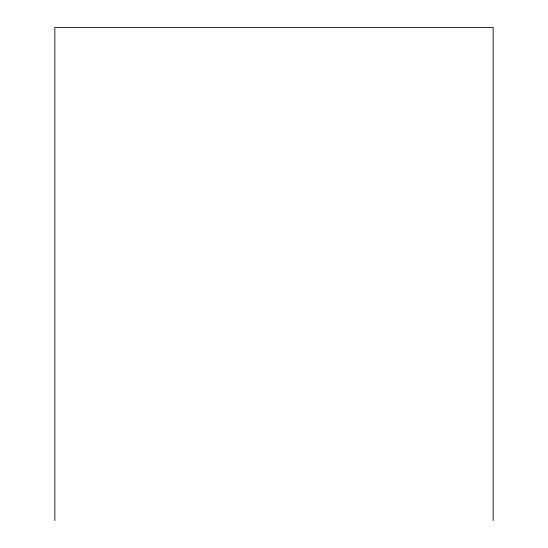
<?xml version="1.0" encoding="UTF-8"?>
<svg xmlns="http://www.w3.org/2000/svg" width="548" height="548" viewBox="0 0 548 548"><rect width="100%" height="100%" fill="white"/><g stroke="black" fill="none" stroke-linecap="round" stroke-linejoin="round"><path stroke-width="0.82" d="M493.159 520.6L493.159 27.4L54.841 27.4L54.841 520.6"/></g></svg>
